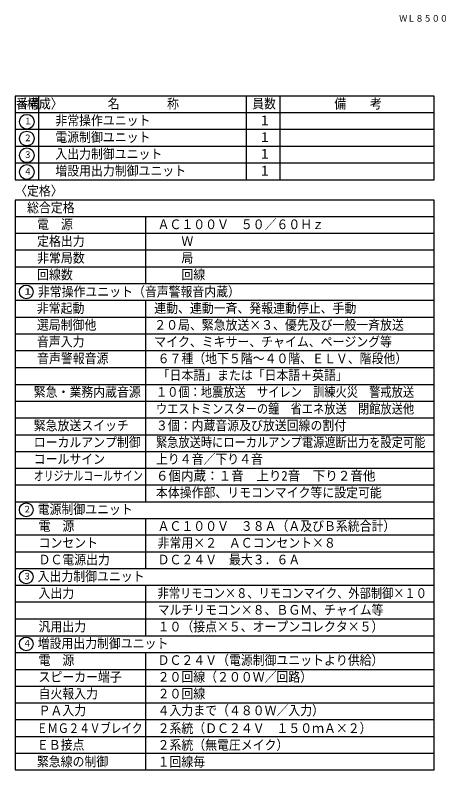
# Model space of a CAD drawing. Units: millimetres, scale not verified. Extents: x -172 to 172, y -116 to 117.
# Drawn here: x 44.3 to 172.5, y -116.5 to 108.7 of the extents above; entities that cross this region are included whole.
import ezdxf
from ezdxf.enums import TextEntityAlignment as Align

# ---------------------------------------------------------------- set-up
doc = ezdxf.new("R2010")
doc.units = ezdxf.units.MM
doc.header["$LTSCALE"] = 0.40975
for name, color, linetype in [('0-0_MOJI1', 2, 'Continuous'), ('0-1_GAIKEI', 1, 'Continuous'), ('0-3_WAKU', 1, 'Continuous'), ('0-4_TOUROKU', 7, 'Continuous')]:
    doc.layers.add(name, color=color, linetype=linetype)
doc.styles.add('ＭＳ ゴシック', font='')
doc.styles.get('ＭＳ ゴシック').set_extended_font_data('MS Gothic')

# ---------------------------------------------------------------- blocks, each defined once
blk = doc.blocks.new('A$C73DE249C')
at = {"layer": '0-0_MOJI1', "style": 'ＭＳ ゴシック', "width": 0.9}
blk.add_text('〈構成〉', height=2.887, dxfattribs=at).set_placement((0, 0.4449), align=Align.BOTTOM_LEFT)

msp = doc.modelspace()

# ---------------------------------------------------------------- linework, layer by layer
at = {"layer": '0-0_MOJI1'}
for centre, radius in [((47.8, 76.85), 2.2), ((47.8, 71.85), 2.2), ((47.8, 66.85), 2.2), ((47.8, 61.85), 2.2), ((47.6227, 26.0821), 2.05), ((47.6227, -38.9179), 2.05), ((47.6227, -58.9179), 2.05), ((47.6227, -78.9178), 2.05)]:
    msp.add_circle(centre, radius, dxfattribs=at)
at = {"layer": '0-3_WAKU', "color": 4}
for p, q in [((44.3, 84.5), (44.3, 59.5)), ((169.2999, 84.5), (44.3, 84.5)), ((51.3, 84.5), (51.3, 59.5)), ((113.3, 59.5), (113.3, 84.5)), ((123.3, 59.5), (123.3, 84.5)), ((169.2999, 59.5), (169.2999, 84.5)), ((169.2999, 79.5), (44.3, 79.5)), ((44.3, 59.5), (169.2999, 59.5)), ((44.3, 53.5), (44.3, -116.4999)), ((169.2999, 53.5), (44.3, 53.5)), ((169.2999, -116.4999), (169.2999, 53.5)), ((83.3, 28.5), (83.3, 48.5)), ((83.3, -36.5), (83.3, 23.5)), ((83.3, -56.5), (83.3, -41.5)), ((83.3, -76.5), (83.3, -61.5)), ((83.3, -116.4999), (83.3, -81.5)), ((44.3, -116.4999), (169.2999, -116.4999))]:
    msp.add_line(p, q, dxfattribs=at)
at = {"layer": '0-3_WAKU'}
for p, q in [((169.2999, 74.5), (44.3, 74.5)), ((169.2999, 69.5), (44.3, 69.5)), ((169.2999, 64.5), (44.3, 64.5)), ((169.2999, 48.5), (44.3, 48.5)), ((169.2999, 43.5), (44.3, 43.5)), ((169.2999, 38.5), (44.3, 38.5)), ((169.2999, 33.5), (44.3, 33.5)), ((169.2999, 28.5), (44.3, 28.5)), ((169.2999, 23.5), (44.3, 23.5)), ((169.2999, 18.5), (44.3, 18.5)), ((169.2999, 13.5), (44.3, 13.5)), ((169.2999, 8.5), (44.3, 8.5)), ((44.3, 3.5), (169.2999, 3.5)), ((44.3, -1.5), (169.2999, -1.5)), ((44.3, -6.5), (169.2999, -6.5)), ((44.3, -11.5), (169.2999, -11.5)), ((44.3, -16.5), (169.2999, -16.5)), ((44.3, -21.5), (169.2999, -21.5)), ((44.3, -26.5), (169.2999, -26.5)), ((44.3, -31.5), (169.2999, -31.5)), ((44.3, -36.5), (169.2999, -36.5)), ((44.3, -41.5), (169.2999, -41.5)), ((169.2999, -46.5), (44.3, -46.5)), ((169.2999, -51.5), (44.3, -51.5)), ((169.2999, -56.5), (44.3, -56.5)), ((169.2999, -61.5), (44.3, -61.5)), ((169.2999, -66.5), (44.3, -66.5)), ((169.2999, -71.5), (44.3, -71.5)), ((44.3, -76.5), (169.2999, -76.5)), ((44.3, -81.5), (169.2999, -81.5)), ((44.3, -86.4999), (169.2999, -86.4999)), ((44.3, -91.4999), (169.2999, -91.4999)), ((44.3, -96.4999), (169.2999, -96.4999)), ((44.3, -101.4999), (169.2999, -101.4999)), ((44.3, -106.4999), (169.2999, -106.4999)), ((44.3, -111.4999), (169.2999, -111.4999))]:
    msp.add_line(p, q, dxfattribs=at)

# ---------------------------------------------------------------- block references
at = {"layer": '0-1_GAIKEI'}
msp.add_blockref('A$C73DE249C', (44.3, 79.5), dxfattribs=at)

# ---------------------------------------------------------------- texts
at = {"layer": '0-0_MOJI1', "style": 'ＭＳ ゴシック'}
for s, height, width, p in [('番号', 2.887, 0.9, (44.6, 79.9448)), ('名\u3000\u3000\u3000\u3000称', 2.887, 0.9, (71.9, 79.9448)), ('員数', 2.887, 0.9, (115, 79.9448)), ('備\u3000\u3000考', 2.887, 0.9, (139.4999, 79.9448)), ('非常操作ユニット', 2.887, 0.9, (56.3, 74.9448)), ('１', 1.926, 0.9, (46.9333, 75.4799)), ('１', 2.887, 0.9, (117, 74.9448)), ('２', 1.926, 0.9, (46.8667, 70.4799)), ('電源制御ユニット', 2.887, 0.9, (56.3, 69.9448)), ('１', 2.887, 0.9, (117, 69.9448)), ('３', 1.926, 0.9, (46.8667, 65.4799)), ('入出力制御ユニット', 2.887, 0.9, (56.3, 64.9448)), ('１', 2.887, 0.9, (117, 64.9448)), ('増設用出力制御ユニット', 2.887, 0.9, (56.3, 59.9448)), ('１', 2.887, 0.9, (117, 59.9448)), ('４', 1.926, 0.9, (46.8667, 60.4799)), ('〈定格〉', 2.887, 0.9, (44.3, 53.9449)), ('総合定格', 2.887, 0.9, (47.864, 48.9449)), ('電\u3000源', 2.887, 0.9, (50.864, 43.9449)), ('ＡＣ１００Ｖ\u3000５０／６０Ｈｚ', 2.887, 0.9, (86.8, 43.9449)), ('定格出力', 2.887, 0.9, (50.864, 38.9449)), ('\u3000\u3000Ｗ', 2.887, 0.9, (86.8, 38.9449)), ('非常局数', 2.887, 0.9, (50.864, 33.9449)), ('\u3000\u3000局', 2.887, 0.9, (86.8, 33.9449)), ('回線数', 2.887, 0.9, (50.864, 28.9449)), ('\u3000\u3000回線', 2.887, 0.9, (86.8, 28.9449)), ('1', 1.926, 1.5, (47.1227, 24.712)), ('非常操作ユニット（音声警報音内蔵）', 2.887, 0.9, (51.0993, 23.8694)), ('非常起動', 2.887, 0.9, (50.8, 18.9449)), ('連動、連動一斉、発報連動停止、手動', 2.887, 0.9, (85.8, 18.9449)), ('選局制御他', 2.887, 0.9, (50.8, 13.9449)), ('２０局、緊急放送×３、優先及び一般一斉放送', 2.887, 0.9, (85.8, 13.9449)), ('音声入力', 2.887, 0.9, (50.8, 8.9449)), ('マイク、ミキサー、チャイム、ページング等', 2.887, 0.9, (85.8, 8.9449)), ('音声警報音源', 2.887, 0.9, (50.864, 3.9449)), ('６７種（地下５階～４０階、ＥＬＶ、階段他）', 2.887, 0.9, (86.8, 3.9449)), ('「日本語」または「日本語＋英語」', 2.887, 0.9, (86.8, -1.0551)), ('緊急・業務内蔵音源', 2.887, 0.9, (49.864, -6.0551)), ('１０個：地震放送\u3000サイレン\u3000訓練火災\u3000警戒放送', 2.887, 0.85, (86.3, -6.0551)), ('ウエストミンスターの鐘\u3000省エネ放送\u3000閉館放送他', 2.887, 0.85, (86.3, -11.0551)), ('緊急放送スイッチ', 2.887, 0.9, (49.864, -16.0551)), ('３個：内蔵音源及び放送回線の割付', 2.887, 0.9, (86.3, -16.0551)), ('ローカルアンプ制御', 2.887, 0.9, (49.864, -21.0551)), ('緊急放送時にローカルアンプ電源遮断出力を設定可能', 2.887, 0.85, (86.3, -21.0551)), ('コールサイン', 2.887, 0.9, (49.864, -26.0551)), ('上り４音／下り４音', 2.887, 0.9, (86.3, -26.0551)), ('６個内蔵：１音\u3000上り2音\u3000下り２音他', 2.887, 0.95, (86.3, -31.0551)), ('オリジナルコールサイン', 2.887, 0.75, (49.864, -31.0551)), ('本体操作部、リモコンマイク等に設定可能', 2.887, 0.9, (86.3, -36.0551)), ('２', 1.926, 0.9, (46.6894, -40.2879)), ('電源制御ユニット', 2.887, 0.9, (51.0237, -41.0551)), ('電\u3000源', 2.887, 0.9, (51.2996, -46.0551)), ('ＡＣ１００Ｖ\u3000３８Ａ（Ａ及びＢ系統合計）', 2.887, 0.9, (86.7998, -46.0551)), ('コンセント', 2.887, 0.9, (51.2996, -51.0551)), ('非常用×２\u3000ＡＣコンセント×８', 2.887, 0.9, (86.7998, -51.0551)), ('ＤＣ電源出力', 2.887, 0.9, (51.2996, -56.0551)), ('ＤＣ２４Ｖ\u3000最大３．６Ａ', 2.887, 0.9, (86.7998, -56.0551)), ('３', 1.926, 0.9, (46.6894, -60.2879)), ('入出力制御ユニット', 2.887, 0.9, (51.0237, -61.0551)), ('入出力', 2.887, 0.9, (51.3, -66.0551)), ('非常リモコン×８、リモコンマイク、外部制御×１０', 2.887, 0.85, (86.8, -66.0551)), ('マルチリモコン×８、ＢＧＭ、チャイム等', 2.887, 0.9, (86.8, -71.0551)), ('汎用出力', 2.887, 0.9, (51.3, -76.0551)), ('１０（接点×５、オープンコレクタ×５）', 2.887, 0.9, (86.8, -76.0551)), ('４', 1.926, 0.9, (46.6894, -80.2879)), ('増設用出力制御ユニット', 2.887, 0.9, (51.0237, -81.0551)), ('電\u3000源', 2.887, 0.9, (51.3, -86.0551)), ('ＤＣ２４Ｖ（電源制御ユニットより供給）', 2.887, 0.9, (86.8, -86.0551)), ('スピーカー端子', 2.887, 0.9, (51.3, -91.0551)), ('２０回線（２００Ｗ／回路）', 2.887, 0.9, (86.8, -91.0551)), ('自火報入力', 2.887, 0.9, (51.3, -96.0551)), ('２０回線', 2.887, 0.9, (86.8, -96.0551)), ('４入力まで（４８０Ｗ／入力）', 2.887, 0.9, (86.8, -101.0551)), ('ＰＡ入力', 2.887, 0.9, (51.3, -101.0551)), ('ＥＭＧ２４Ｖブレイク', 2.887, 0.8, (50.8, -106.3567)), ('２系統（ＤＣ２４Ｖ\u3000１５０ｍＡ×２）', 2.887, 0.9, (86.8, -106.3567)), ('ＥＢ接点', 2.887, 0.9, (50.8, -111.3299)), ('２系統（無電圧メイク）', 2.887, 0.9, (86.8, -111.3567)), ('緊急線の制御', 2.887, 0.9, (50.8, -116.3299)), ('１回線毎', 2.887, 0.9, (86.8, -116.3567))]:
    msp.add_text(s, height=height, dxfattribs=dict(at, width=width)).set_placement(p, align=Align.BOTTOM_LEFT)
at = {"layer": '0-4_TOUROKU', "color": 1, "style": 'ＭＳ ゴシック', "width": 0.9}
msp.add_text('ＷＬ８５００', height=1.924, dxfattribs=at).set_placement((158.8332, 106.1299), align=Align.BOTTOM_LEFT)

doc.saveas('drawing.dxf')
